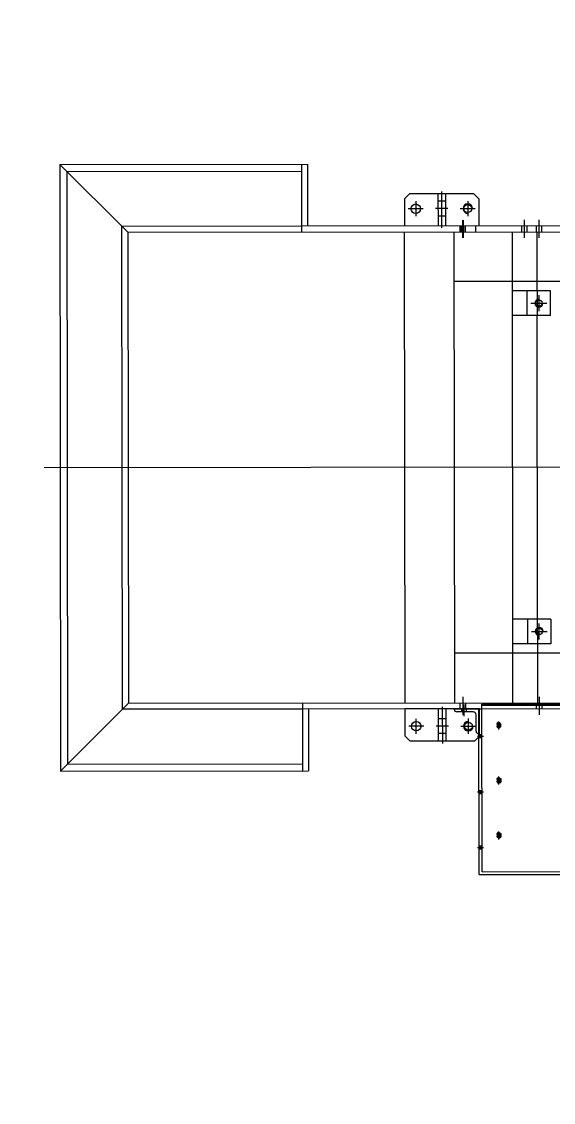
# Model space of a CAD drawing. Header units: feet. Extents: x -99009 to 3252343, y -11094690 to 9035152.
# Drawn here: x 2518435 to 2519507, y -1970620 to -1968440 of the extents above; entities that cross this region are included whole.
import ezdxf

# ---------------------------------------------------------------- set-up
doc = ezdxf.new("R2010")
doc.units = ezdxf.units.FT
for name, color, linetype in [('1', 1, 'Continuous'), ('K-LINE', 7, 'Continuous'), ('栗本図面枠', 7, 'Continuous')]:
    doc.layers.add(name, color=color, linetype=linetype)

# ---------------------------------------------------------------- blocks, each defined once
blk = doc.blocks.new('K24582845e8a56')
at = {"layer": '栗本図面枠', "color": 1}
for p, q in [((-7182.8, 87.5, 0), (-7182.8, -1919.9, 0)), ((-7669.8, -37.5, 0), (-7669.8, -1399.5, 0)), ((-7657.8, -1750.5, 0), (-7657.8, -37.5, 0)), ((-6707.8, -1750.5, 0), (-6707.8, -37.5, 0)), ((-6704.9, -1037.5, 0), (-6704.9, -662.5, 0)), ((-6702.9, -1037.5, 0), (-6702.9, -662.5, 0)), ((-6367.3, -1037.5, 0), (-6367.3, -656.5, 0)), ((-6361.3, -1043.5, 0), (-6361.3, -656.5, 0)), ((-7557.8, -704.7, 0), (-7557.8, -925, 0)), ((-6807.8, -704.7, 0), (-6807.8, -925, 0)), ((-6695.8, -862, 0), (-6695.8, -1399.5, 0)), ((-7538.8, -898.2, 0), (-7538.8, -975, 0)), ((-7488.8, -898.2, 0), (-7538.8, -898.2, 0)), ((-7513.8, -937.7, 0), (-7513.8, -905.7, 0)), ((-7488.8, -898.2, 0), (-7488.8, -975, 0)), ((-6876.8, -898.2, 0), (-6876.8, -975, 0)), ((-6876.8, -898.2, 0), (-6826.8, -898.2, 0)), ((-6851.8, -937.7, 0), (-6851.8, -905.7, 0)), ((-6826.8, -898.2, 0), (-6826.8, -975, 0)), ((-7681.8, -921.7, 0), (-7645.8, -921.7, 0)), ((-7669.8, -916.2, 0), (-7657.8, -916.2, 0)), ((-7669.8, -927.2, 0), (-7657.8, -927.2, 0)), ((-7538.8, -925, 0), (-7657.8, -925, 0)), ((-7557.8, -925, 0), (-7557.8, -975, 0)), ((-7538.8, -925, 0), (-7488.8, -925, 0)), ((-7529.8, -921.7, 0), (-7497.8, -921.7, 0)), ((-6876.8, -925, 0), (-7488.8, -925, 0)), ((-6826.8, -925, 0), (-6876.8, -925, 0)), ((-6835.8, -921.7, 0), (-6867.8, -921.7, 0)), ((-6707.8, -925, 0), (-6826.8, -925, 0)), ((-6807.8, -925, 0), (-6807.8, -975, 0)), ((-6683.8, -921.7, 0), (-6719.8, -921.7, 0)), ((-6695.8, -916.2, 0), (-6707.8, -916.2, 0)), ((-6695.8, -927.2, 0), (-6707.8, -927.2, 0)), ((-7681.8, -951.1, 0), (-7645.8, -951.1, 0)), ((-7669.8, -945.6, 0), (-7657.8, -945.6, 0)), ((-7669.8, -956.6, 0), (-7657.8, -956.6, 0)), ((-7488.8, -945.2, 0), (-7538.8, -945.2, 0)), ((-6876.8, -945.2, 0), (-6826.8, -945.2, 0)), ((-6707.8, -975, 0), (-7657.8, -975, 0)), ((-7557.8, -975, 0), (-7557.8, -1092.5, 0)), ((-6807.8, -975, 0), (-6807.8, -1092.5, 0)), ((-6665.5, -1008.5, 0), (-6665.5, -998.5, 0)), ((-6665.5, -999.9, 0), (-6660.4, -999.9, 0)), ((-6665.5, -1000.5, 0), (-6660.4, -1000.5, 0)), ((-6660.4, -1008.5, 0), (-6660.4, -998.5, 0)), ((-6554.2, -1008.5, 0), (-6554.2, -998.5, 0)), ((-6554.2, -999.9, 0), (-6549.1, -999.9, 0)), ((-6554.2, -1000.5, 0), (-6549.1, -1000.5, 0)), ((-6549.1, -1008.5, 0), (-6549.1, -998.5, 0)), ((-6443.4, -1008.5, 0), (-6443.4, -998.5, 0)), ((-6443.4, -999.9, 0), (-6438.3, -999.9, 0)), ((-6443.4, -1000.5, 0), (-6438.3, -1000.5, 0)), ((-6438.3, -1008.5, 0), (-6438.3, -998.5, 0)), ((-6654.2, -1003.5, 0), (-6670.5, -1003.5, 0)), ((-6665.5, -1006.5, 0), (-6660.4, -1006.5, 0)), ((-6665.5, -1007.1, 0), (-6660.4, -1007.1, 0)), ((-6542.8, -1003.5, 0), (-6559.2, -1003.5, 0)), ((-6554.2, -1006.5, 0), (-6549.1, -1006.5, 0)), ((-6554.2, -1007.1, 0), (-6549.1, -1007.1, 0)), ((-6432, -1003.5, 0), (-6448.3, -1003.5, 0)), ((-6443.4, -1006.5, 0), (-6438.3, -1006.5, 0)), ((-6443.4, -1007.1, 0), (-6438.3, -1007.1, 0)), ((-7724.8, -1042.5, 0), (-7734.8, -1052.5, 0)), ((-7724.8, -1042.5, 0), (-7669.8, -1042.5, 0)), ((-7669.8, -1042.5, 0), (-7669.8, -1192.5, 0)), ((-6367.3, -1037.5, 0), (-6704.9, -1037.5, 0)), ((-6695.8, -1043.5, 0), (-6695.8, -1037.5, 0)), ((-6640.8, -1042.5, 0), (-6695.8, -1042.5, 0)), ((-6695.8, -1042.5, 0), (-6695.8, -1192.5, 0)), ((-6695.8, -1093.5, 0), (-6695.8, -1043.5, 0)), ((-6695.8, -1043.5, 0), (-6645.8, -1043.5, 0)), ((-6361.3, -1043.5, 0), (-6695.8, -1043.5, 0)), ((-6645.8, -1043.5, 0), (-6645.8, -1044.5, 0)), ((-6643.8, -1043.5, 0), (-6643.8, -1037.5, 0)), ((-6643.2, -1043.5, 0), (-6643.2, -1037.5, 0)), ((-6640.8, -1046.5, 0), (-6640.8, -1034.5, 0)), ((-6640.8, -1042.5, 0), (-6630.8, -1052.5, 0)), ((-6638.4, -1043.5, 0), (-6638.4, -1037.5, 0)), ((-6637.8, -1043.5, 0), (-6637.8, -1037.5, 0)), ((-6531.3, -1043.5, 0), (-6531.3, -1037.5, 0)), ((-6530.7, -1043.5, 0), (-6530.7, -1037.5, 0)), ((-6528.3, -1046.5, 0), (-6528.3, -1034.5, 0)), ((-6525.9, -1043.5, 0), (-6525.9, -1037.5, 0)), ((-6525.3, -1043.5, 0), (-6525.3, -1037.5, 0)), ((-6419.3, -1043.5, 0), (-6419.3, -1037.5, 0)), ((-6418.7, -1043.5, 0), (-6418.7, -1037.5, 0)), ((-6416.3, -1046.5, 0), (-6416.3, -1034.5, 0)), ((-6413.9, -1043.5, 0), (-6413.9, -1037.5, 0)), ((-6413.3, -1043.5, 0), (-6413.3, -1037.5, 0)), ((-7734.8, -1052.5, 0), (-7734.8, -1182.5, 0)), ((-7720, -1065, 0), (-7689.6, -1065, 0)), ((-7704.8, -1080.2, 0), (-7704.8, -1049.8, 0)), ((-7657.8, -1048.5, 0), (-7669.8, -1048.5, 0)), ((-6689.8, -1055.5, 0), (-6689.8, -1088.5, 0)), ((-6650.8, -1049.5, 0), (-6683.8, -1049.5, 0)), ((-6645.6, -1065, 0), (-6676, -1065, 0)), ((-6660.8, -1080.2, 0), (-6660.8, -1049.8, 0)), ((-6630.8, -1052.5, 0), (-6630.8, -1182.5, 0)), ((-7645.8, -1073.5, 0), (-7681.8, -1073.5, 0)), ((-7681.8, -1075.7, 0), (-7645.8, -1075.7, 0)), ((-7657.8, -1069.5, 0), (-7669.8, -1069.5, 0)), ((-7669.8, -1070.2, 0), (-7657.8, -1070.2, 0)), ((-7657.8, -1070.3, 0), (-7669.8, -1070.3, 0)), ((-7657.8, -1076.7, 0), (-7669.8, -1076.7, 0)), ((-7657.8, -1077.5, 0), (-7669.8, -1077.5, 0)), ((-7669.8, -1081.2, 0), (-7657.8, -1081.2, 0)), ((-6683.8, -1075.7, 0), (-6719.8, -1075.7, 0)), ((-6695.8, -1070.2, 0), (-6707.8, -1070.2, 0)), ((-6695.8, -1081.2, 0), (-6707.8, -1081.2, 0)), ((-6680.8, -1073.5, 0), (-6704.8, -1073.5, 0)), ((-6689.8, -1069, 0), (-6695.8, -1069, 0)), ((-6689.8, -1078, 0), (-6695.8, -1078, 0)), ((-7734.8, -1110, 0), (-7669.8, -1110, 0)), ((-7719.8, -1110, 0), (-7719.8, -1125, 0)), ((-7704.8, -1105, 0), (-7704.8, -1130, 0)), ((-7689.8, -1110, 0), (-7689.8, -1125, 0)), ((-6707.8, -1092.5, 0), (-7657.8, -1092.5, 0)), ((-6694.8, -1093.5, 0), (-6695.8, -1093.5, 0)), ((-6630.8, -1110, 0), (-6695.8, -1110, 0)), ((-6675.8, -1110, 0), (-6675.8, -1125, 0)), ((-6660.8, -1105, 0), (-6660.8, -1130, 0)), ((-6645.8, -1110, 0), (-6645.8, -1125, 0)), ((-7665.9, -1117.5, 0), (-7739.6, -1117.5, 0)), ((-7734.8, -1125, 0), (-7669.8, -1125, 0)), ((-6699.7, -1117.5, 0), (-6626, -1117.5, 0)), ((-6630.8, -1125, 0), (-6695.8, -1125, 0)), ((-7704.8, -1154.8, 0), (-7704.8, -1185.2, 0)), ((-6660.8, -1154.8, 0), (-6660.8, -1185.2, 0)), ((-7720, -1170, 0), (-7689.6, -1170, 0)), ((-6645.6, -1170, 0), (-6676, -1170, 0)), ((-7734.8, -1182.5, 0), (-7724.8, -1192.5, 0)), ((-7724.8, -1192.5, 0), (-7669.8, -1192.5, 0)), ((-6707.8, -1192.5, 0), (-7657.8, -1192.5, 0)), ((-6640.8, -1192.5, 0), (-6695.8, -1192.5, 0)), ((-6630.8, -1182.5, 0), (-6640.8, -1192.5, 0)), ((-7794.8, -1887.5, 0), (-7794.8, -1387.5, 0)), ((-7669.8, -1387.5, 0), (-7794.8, -1387.5, 0)), ((-6695.8, -1387.5, 0), (-6570.8, -1387.5, 0)), ((-6570.8, -1887.5, 0), (-6570.8, -1387.5, 0)), ((-7657.8, -1399.5, 0), (-7794.8, -1399.5, 0)), ((-7780.7, -1873.4, 0), (-7780.7, -1399.5, 0)), ((-7669.8, -1399.5, 0), (-7669.8, -1762.5, 0)), ((-6707.8, -1399.5, 0), (-6570.8, -1399.5, 0)), ((-6695.8, -1399.5, 0), (-6695.8, -1762.5, 0)), ((-6585, -1873.4, 0), (-6585, -1399.5, 0)), ((-7657.8, -1750.5, 0), (-7794.8, -1887.5, 0)), ((-6695.8, -1762.5, 0), (-7669.8, -1762.5, 0)), ((-7657.8, -1750.5, 0), (-6707.8, -1750.5, 0)), ((-6707.8, -1750.5, 0), (-6570.8, -1887.5, 0)), ((-7780.7, -1873.4, 0), (-6585, -1873.4, 0)), ((-7794.8, -1887.5, 0), (-6570.8, -1887.5, 0))]:
    blk.add_line(p, q, dxfattribs=at)
for centre, radius in [((-7513.8, -921.7, 0), 6.4), ((-6851.8, -921.7, 0), 6.4), ((-7704.8, -1065, 0), 8), ((-6660.8, -1065, 0), 8), ((-7704.8, -1170, 0), 9.5), ((-6660.8, -1170, 0), 9.5)]:
    blk.add_circle(centre, radius, dxfattribs=at)
for centre, radius, start, end in [((-7513.8, -921.7, 0), 8, 180, 90), ((-6851.8, -921.7, 0), 8, 90, 0), ((-6650.8, -1044.5, 0), 5, 270, 0), ((-7704.8, -1065, 0), 9.6, 90, 0), ((-6683.8, -1055.5, 0), 6, 90, 180), ((-6660.8, -1065, 0), 9.6, 180, 90), ((-6694.8, -1088.5, 0), 5, 270, 0)]:
    blk.add_arc(centre, radius, start, end, dxfattribs=at)
for centre, major_axis, start_param, end_param in [((-6665.5, -1003.5, 0), (0, -3.6), -1.570796, 3.141593), ((-6660.4, -1003.5, 0), (0, 3.6), 1.570796, 6.283185), ((-6554.2, -1003.5, 0), (0, -3.6), -1.570796, 3.141593), ((-6549.1, -1003.5, 0), (0, 3.6), 1.570796, 6.283185), ((-6443.4, -1003.5, 0), (0, -3.6), -1.570796, 3.141593), ((-6438.3, -1003.5, 0), (0, 3.6), 1.570796, 6.283185)]:
    blk.add_ellipse(centre, major_axis=major_axis, ratio=0.848048, start_param=start_param, end_param=end_param, dxfattribs=at)
at = {"layer": '栗本図面枠', "color": 1, "extrusion": (0, 0, -1)}
for centre, major_axis, start_param, end_param in [((-6665.5, -1003.5, 0), (0, 3), 3.141593, 9.424778), ((-6660.4, -1003.5, 0), (0, -3), 2.466628, 7.853982), ((-6554.2, -1003.5, 0), (0, 3), 3.141593, 9.424778), ((-6549.1, -1003.5, 0), (0, -3), 2.466628, 7.853982), ((-6443.4, -1003.5, 0), (0, 3), 3.141593, 9.424778), ((-6438.3, -1003.5, 0), (0, -3), 2.466628, 7.853982)]:
    blk.add_ellipse(centre, major_axis=major_axis, ratio=0.848048, start_param=start_param, end_param=end_param, dxfattribs=at)

msp = doc.modelspace()

# ---------------------------------------------------------------- linework, layer by layer
at = {"layer": '1'}
msp.add_arc((2520410.24778, -1978395.99612), 100000, 84.1346387202, 194.3871675539, dxfattribs=at)

# ---------------------------------------------------------------- block references
at = {"layer": 'K-LINE', "color": 2, "linetype": 'Continuous', "lineweight": 15, "rotation": 270.0650517140735}
msp.add_blockref('K24582845e8a56', (2520408.11897, -1976520.99344), dxfattribs=at)

doc.saveas('drawing.dxf')
